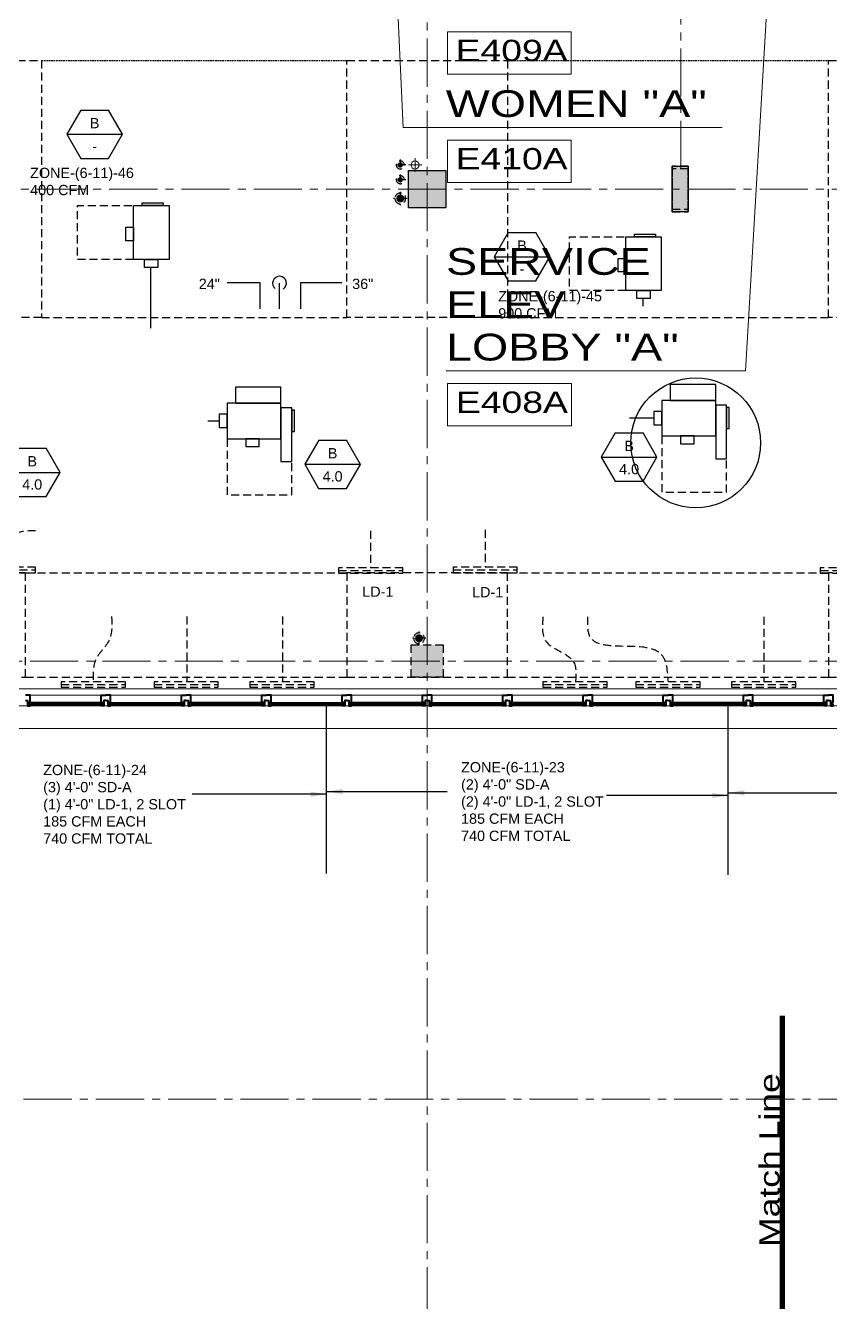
# Model space of a CAD drawing. Header units: inches. Extents: x -26012 to 27, y -3347 to 2082.
# Drawn here: x -23881 to -23280, y -465 to 489 of the extents above; entities that cross this region are included whole.
import ezdxf
from ezdxf.enums import TextEntityAlignment as Align

# ---------------------------------------------------------------- set-up
doc = ezdxf.new("R2010")
doc.units = ezdxf.units.IN
doc.header["$LTSCALE"] = 48
doc.header["$MEASUREMENT"] = 0
for name, pattern in [('A_Column Grid$0$CENTER2', [1.125, 0.75, -0.125, 0.125, -0.125]), ('HIDDEN2', [0.1875, 0.125, -0.0625]), ('Matchline$0$DASHED', [0.75, 0.5, -0.25]), ('NB - 5th floor_plan$0$HIDDEN2', [0.1875, 0.125, -0.0625])]:
    doc.linetypes.add(name, pattern=pattern)
doc.layers.get('0').update_dxf_attribs({"plot": 0})
for name, color, linetype in [('A104$0$A-ANNO-PATT-1-12', 8, 'Continuous'), ('A104$0$A-ANNO-PATT-1-4', 8, 'Continuous'), ('A104$0$A-ANNO-PATT-1-5', 8, 'Continuous'), ('A104$0$A-AREA-IDEN', 8, 'Continuous'), ('A104$0$A-COLS-COL1-4', 8, 'Continuous'), ('A104$0$A-COLS-COL1-5', 8, 'Continuous'), ('A104$0$A-FLOR-AWNG', 8, 'Continuous'), ('A104$0$A-FLOR-SLAB', 8, 'Continuous'), ('A104$0$A-FLOR-SLEEVE-4-12', 8, 'Continuous'), ('A104$0$A-GLAZ', 8, 'Continuous'), ('A104$0$A-PLUMB-RISER', 8, 'Continuous'), ('A104$0$A-Roof-leader', 8, 'Continuous'), ('A_Column Grid$0$A-GRID-GRD1-12', 8, 'A_Column Grid$0$CENTER2'), ('A_Column Grid$0$A-GRID-GRD1-15', 8, 'A_Column Grid$0$CENTER2'), ('CLEAR', 1, 'HIDDEN2'), ('HAEQUIP', 94, 'Continuous'), ('M-HVAC-anno', 6, 'Continuous'), ('M-HVAC-blck', 6, 'Continuous'), ('M-HVAC-clrn', 1, 'HIDDEN2'), ('M-HVAC-eqpm-fptd', 94, 'Continuous'), ('M-HVAC-Flex', 5, 'Continuous'), ('M-HVAC-FUTR', 4, 'HIDDEN2'), ('M-HVAC-supp', 93, 'Continuous'), ('M-HVAC-Term-Supp', 92, 'Continuous'), ('M-HVAC-TEXT', 6, 'Continuous'), ('Matchline$0$Match Line', 5, 'Matchline$0$DASHED'), ('NB - 5th floor_plan$0$STCCOLS1', 1, 'NB - 5th floor_plan$0$HIDDEN2'), ('NB - 5th floor_plan$0$STCCOLS2', 1, 'NB - 5th floor_plan$0$HIDDEN2'), ('NB - 5th floor_plan$0$STDROPS', 1, 'NB - 5th floor_plan$0$HIDDEN2'), ('NB - 5th floor_plan$0$STWETSTACK', 1, 'NB - 5th floor_plan$0$HIDDEN2'), ('XREF', 8, 'Continuous')]:
    doc.layers.add(name, color=color, linetype=linetype)
doc.styles.add('A104$0$Arial', font='arial.ttf', dxfattribs={"height": 0.076839})
doc.styles.add('A104$0$style-Arial', font='arial.ttf')
doc.styles.add('M08', font='arial.ttf', dxfattribs={"height": 7.68})
doc.styles.add('Matchline$0$Style-arial', font='arial.shx')
doc.styles.get("Standard").update_dxf_attribs({"font": 'simplex.shx'})
doc.dimstyles.new('STANDARD$7', dxfattribs={"dimtxt": 0.18, "dimasz": 0.125, "dimexe": 0.18, "dimexo": 0.06, "dimgap": 0.09, "dimtad": 0, "dimtih": 1, "dimtoh": 1, "dimdec": 4, "dimzin": 0, "dimdsep": 46, "dimtxsty": 'Standard', "dimcen": 0.09, "dimadec": 0, "dimazin": 0, "dimtfac": 1, "dimtdec": 4, "dimtofl": 0, "dimtmove": 0, "dimatfit": 3, "dimfxl": 1, "dimtolj": 1, "dimtzin": 0, "dimarcsym": 0})

# ---------------------------------------------------------------- blocks, each defined once
blk = doc.blocks.new('A104')
at = {"layer": 'A104$0$A-PLUMB-RISER', "lineweight": 30}
h = blk.add_hatch(color=256, dxfattribs=at)
edge = h.paths.add_edge_path()
edge.add_arc((-23601.0236, 385.1574), 2, 0, 360)
h = blk.add_hatch(color=256, dxfattribs=at)
edge = h.paths.add_edge_path()
edge.add_arc((-23601.0236, 374.1574), 2, 0, 360)
at = {"layer": 'A104$0$A-Roof-leader', "lineweight": 13}
h = blk.add_hatch(color=256, dxfattribs=at)
edge = h.paths.add_edge_path()
edge.add_arc((-23601.0236, 360.1574), 3, 0, 360)
h = blk.add_hatch(color=256, dxfattribs=at)
edge = h.paths.add_edge_path()
edge.add_arc((-23587.0236, 31.5949), 3, 0, 360)
at = {"layer": 'A104$0$A-ANNO-PATT-1-12', "lineweight": 30}
blk.add_solid([(-23569.0236, 2.595), (-23569.0236, 26.595), (-23593.0236, 2.595), (-23593.0236, 26.595)], dxfattribs=at)
at = {"layer": 'A104$0$A-ANNO-PATT-1-4', "lineweight": 30, "extrusion": (-4.54898e-86, 8.26143e-70, -1)}
blk.add_solid([(23398.0362, 350.2097), (23386.0363, 350.2097), (23398.0362, 384.209), (23386.0363, 384.209)], dxfattribs=at)
at = {"layer": 'A104$0$A-ANNO-PATT-1-5', "lineweight": 30}
blk.add_solid([(-23567.0236, 353.1574), (-23567.0236, 381.1574), (-23595.0236, 353.1574), (-23595.0236, 381.1574)], dxfattribs=at)
at = {"layer": 'A104$0$A-AREA-IDEN', "lineweight": 13}
for p, q in [((-23567.0737, 413.2278, 0.2066), (-23360.511, 413.2278, 0.2066)), ((-23566.8602, 231.3349, 0.2066), (-23408.4269, 231.3349, 0.2066))]:
    blk.add_line(p, q, dxfattribs=at)
at = {"layer": 'A104$0$A-AREA-IDEN', "lineweight": 0, "elevation": 0.2066, "flags": 128}
for points in [[(-23567.0737, 413.2278), (-23598.7656, 413.2278), (-23609.0394, 636.1473)], [(-23408.4269, 231.3349), (-23343.198, 231.3349), (-23321.6209, 596.0419)]]:
    blk.add_lwpolyline(points, dxfattribs=at)
at = {"layer": 'A104$0$A-AREA-IDEN', "lineweight": 13}
for points in [[(-23565.8739, 484.5794, 0.2066), (-23473.4359, 484.5794, 0.2066), (-23473.4359, 453.0498, 0.2066), (-23565.8739, 453.0498, 0.2066)], [(-23565.8739, 403.7111, 0.2066), (-23473.4359, 403.7111, 0.2066), (-23473.4359, 372.1816, 0.2066), (-23565.8739, 372.1816, 0.2066)], [(-23565.6604, 221.8182, 0.2066), (-23473.2224, 221.8182, 0.2066), (-23473.2224, 190.2886, 0.2066), (-23565.6604, 190.2886, 0.2066)]]:
    blk.add_3dface(points, dxfattribs=at)
at = {"layer": 'A104$0$A-COLS-COL1-4', "lineweight": 30}
blk.add_3dface([(-23397.8495, 384.209), (-23385.8495, 384.209), (-23385.8495, 350.2097), (-23397.8495, 350.2097)], dxfattribs=at)
at = {"layer": 'A104$0$A-COLS-COL1-5', "lineweight": 30}
blk.add_3dface([(-23595.0236, 381.1574), (-23567.0236, 381.1574), (-23567.0236, 353.1574), (-23595.0236, 353.1574)], dxfattribs=at)
at = {"layer": 'A104$0$A-FLOR-AWNG', "lineweight": 0}
blk.add_line((-23011.0236, -35.9051), (-24602.516, -35.9051), dxfattribs=at)
at = {"layer": 'A104$0$A-FLOR-SLAB', "lineweight": 0, "flags": 128}
blk.add_lwpolyline([(-23869.2731, 1530.3475), (-21072.7739, 1530.3449), (-21072.7739, -6.1545), (-22489.2736, -6.1545), (-22489.2736, 53.8448), (-22872.7736, 53.8448), (-22872.7736, -6.1545), (-24409.272, -6.1545)], dxfattribs=at)
at = {"layer": 'A104$0$A-FLOR-SLEEVE-4-12', "lineweight": 0}
for p, q in [((-23595.0236, 385.1574), (-23585.0236, 385.1574)), ((-23590.0236, 380.1574), (-23590.0236, 390.1574))]:
    blk.add_line(p, q, dxfattribs=at)
at = {"layer": 'A104$0$A-FLOR-SLEEVE-4-12', "lineweight": 13}
blk.add_circle((-23590.0236, 385.1574), 3, dxfattribs=at)
at = {"layer": 'A104$0$A-GLAZ', "lineweight": 0}
for p, q in [((-24422.0237, -18.9045), (-23010.0236, -18.9045)), ((-23823.7739, -17.1545), (-23878.2739, -17.1545)), ((-23823.7739, -17.6545), (-23878.2739, -17.6545)), ((-23824.5239, -10.9045), (-23877.5239, -10.9045)), ((-23818.2734, -17.1545), (-23763.7734, -17.1545)), ((-23818.2734, -17.6545), (-23763.7734, -17.6545)), ((-23817.5234, -10.9045), (-23764.5234, -10.9045)), ((-23703.7739, -17.1545), (-23758.2739, -17.1545)), ((-23703.7739, -17.6545), (-23758.2739, -17.6545)), ((-23704.5239, -10.9045), (-23757.5239, -10.9045)), ((-23698.2734, -17.1545), (-23643.7734, -17.1545)), ((-23698.2734, -17.6545), (-23643.7734, -17.6545)), ((-23697.5234, -10.9045), (-23644.5234, -10.9045)), ((-23583.7739, -17.1545), (-23638.2739, -17.1545)), ((-23583.7739, -17.6545), (-23638.2739, -17.6545)), ((-23584.5239, -10.9045), (-23637.5239, -10.9045)), ((-23578.2734, -17.1545), (-23523.7734, -17.1545)), ((-23578.2734, -17.6545), (-23523.7734, -17.6545)), ((-23577.5234, -10.9045), (-23524.5234, -10.9045)), ((-23463.7739, -17.1545), (-23518.2739, -17.1545)), ((-23463.7739, -17.6545), (-23518.2739, -17.6545)), ((-23464.5239, -10.9045), (-23517.5239, -10.9045)), ((-23458.2734, -17.1545), (-23403.7734, -17.1545)), ((-23458.2734, -17.6545), (-23403.7734, -17.6545)), ((-23457.5234, -10.9045), (-23404.5234, -10.9045)), ((-23343.7739, -17.1545), (-23398.2739, -17.1545)), ((-23343.7739, -17.6545), (-23398.2739, -17.6545)), ((-23344.5239, -10.9045), (-23397.5239, -10.9045)), ((-23338.2734, -17.1545), (-23283.7734, -17.1545)), ((-23338.2734, -17.6545), (-23283.7734, -17.6545)), ((-23337.5234, -10.9045), (-23284.5234, -10.9045))]:
    blk.add_line(p, q, dxfattribs=at)
at = {"layer": 'A104$0$A-GLAZ', "lineweight": 40}
for p, q in [((-23823.7739, -16.6545), (-23878.2739, -16.6545)), ((-23878.2739, -16.6545), (-23878.2739, -17.9045)), ((-23823.7739, -17.9045), (-23878.2739, -17.9045)), ((-23823.7739, -16.6545), (-23823.7739, -17.9045)), ((-23818.2734, -16.6545), (-23818.2734, -17.9045)), ((-23818.2734, -16.6545), (-23763.7734, -16.6545)), ((-23818.2734, -17.9045), (-23763.7734, -17.9045)), ((-23763.7734, -16.6545), (-23763.7734, -17.9045)), ((-23703.7739, -16.6545), (-23758.2739, -16.6545)), ((-23758.2739, -16.6545), (-23758.2739, -17.9045)), ((-23703.7739, -17.9045), (-23758.2739, -17.9045)), ((-23703.7739, -16.6545), (-23703.7739, -17.9045)), ((-23698.2734, -16.6545), (-23698.2734, -17.9045)), ((-23698.2734, -16.6545), (-23643.7734, -16.6545)), ((-23698.2734, -17.9045), (-23643.7734, -17.9045)), ((-23643.7734, -16.6545), (-23643.7734, -17.9045)), ((-23583.7739, -16.6545), (-23638.2739, -16.6545)), ((-23638.2739, -16.6545), (-23638.2739, -17.9045)), ((-23583.7739, -17.9045), (-23638.2739, -17.9045)), ((-23583.7739, -16.6545), (-23583.7739, -17.9045)), ((-23578.2734, -16.6545), (-23578.2734, -17.9045)), ((-23578.2734, -16.6545), (-23523.7734, -16.6545)), ((-23578.2734, -17.9045), (-23523.7734, -17.9045)), ((-23523.7734, -16.6545), (-23523.7734, -17.9045)), ((-23463.7739, -16.6545), (-23518.2739, -16.6545)), ((-23518.2739, -16.6545), (-23518.2739, -17.9045)), ((-23463.7739, -17.9045), (-23518.2739, -17.9045)), ((-23463.7739, -16.6545), (-23463.7739, -17.9045)), ((-23458.2734, -16.6545), (-23458.2734, -17.9045)), ((-23458.2734, -16.6545), (-23403.7734, -16.6545)), ((-23458.2734, -17.9045), (-23403.7734, -17.9045)), ((-23403.7734, -16.6545), (-23403.7734, -17.9045)), ((-23343.7739, -16.6545), (-23398.2739, -16.6545)), ((-23398.2739, -16.6545), (-23398.2739, -17.9045)), ((-23343.7739, -17.9045), (-23398.2739, -17.9045)), ((-23343.7739, -16.6545), (-23343.7739, -17.9045)), ((-23338.2734, -16.6545), (-23338.2734, -17.9045)), ((-23338.2734, -16.6545), (-23283.7734, -16.6545)), ((-23338.2734, -17.9045), (-23283.7734, -17.9045)), ((-23283.7734, -16.6545), (-23283.7734, -17.9045))]:
    blk.add_line(p, q, dxfattribs=at)
at = {"layer": 'A104$0$A-GLAZ', "lineweight": 40, "flags": 128}
for points in [[(-23881.0236, -14.9045), (-23879.5239, -14.9045), (-23879.5239, -18.9045), (-23877.5239, -18.9045), (-23877.5239, -18.1545), (-23878.5239, -18.1545), (-23878.5239, -16.4045), (-23877.5239, -16.4045), (-23877.5239, -10.9045), (-23881.0236, -10.9045)], [(-23821.0236, -14.9045), (-23822.5239, -14.9045), (-23822.5239, -18.9045), (-23824.5239, -18.9045), (-23824.5239, -18.1545), (-23823.5239, -18.1545), (-23823.5239, -16.4045), (-23824.5239, -16.4045), (-23824.5239, -10.9045), (-23821.0236, -10.9045)], [(-23821.0236, -14.9045), (-23819.5234, -14.9045), (-23819.5234, -18.9045), (-23817.5234, -18.9045), (-23817.5234, -18.1545), (-23818.5234, -18.1545), (-23818.5234, -16.4045), (-23817.5234, -16.4045), (-23817.5234, -10.9045), (-23821.0236, -10.9045)], [(-23761.0236, -14.9045), (-23762.5234, -14.9045), (-23762.5234, -18.9045), (-23764.5234, -18.9045), (-23764.5234, -18.1545), (-23763.5234, -18.1545), (-23763.5234, -16.4045), (-23764.5234, -16.4045), (-23764.5234, -10.9045), (-23761.0236, -10.9045)], [(-23761.0236, -14.9045), (-23759.5239, -14.9045), (-23759.5239, -18.9045), (-23757.5239, -18.9045), (-23757.5239, -18.1545), (-23758.5239, -18.1545), (-23758.5239, -16.4045), (-23757.5239, -16.4045), (-23757.5239, -10.9045), (-23761.0236, -10.9045)], [(-23701.0236, -14.9045), (-23702.5239, -14.9045), (-23702.5239, -18.9045), (-23704.5239, -18.9045), (-23704.5239, -18.1545), (-23703.5239, -18.1545), (-23703.5239, -16.4045), (-23704.5239, -16.4045), (-23704.5239, -10.9045), (-23701.0236, -10.9045)], [(-23701.0236, -14.9045), (-23699.5234, -14.9045), (-23699.5234, -18.9045), (-23697.5234, -18.9045), (-23697.5234, -18.1545), (-23698.5234, -18.1545), (-23698.5234, -16.4045), (-23697.5234, -16.4045), (-23697.5234, -10.9045), (-23701.0236, -10.9045)], [(-23641.0236, -14.9045), (-23642.5234, -14.9045), (-23642.5234, -18.9045), (-23644.5234, -18.9045), (-23644.5234, -18.1545), (-23643.5234, -18.1545), (-23643.5234, -16.4045), (-23644.5234, -16.4045), (-23644.5234, -10.9045), (-23641.0236, -10.9045)], [(-23641.0236, -14.9045), (-23639.5239, -14.9045), (-23639.5239, -18.9045), (-23637.5239, -18.9045), (-23637.5239, -18.1545), (-23638.5239, -18.1545), (-23638.5239, -16.4045), (-23637.5239, -16.4045), (-23637.5239, -10.9045), (-23641.0236, -10.9045)], [(-23581.0236, -14.9045), (-23582.5239, -14.9045), (-23582.5239, -18.9045), (-23584.5239, -18.9045), (-23584.5239, -18.1545), (-23583.5239, -18.1545), (-23583.5239, -16.4045), (-23584.5239, -16.4045), (-23584.5239, -10.9045), (-23581.0236, -10.9045)], [(-23581.0236, -14.9045), (-23579.5234, -14.9045), (-23579.5234, -18.9045), (-23577.5234, -18.9045), (-23577.5234, -18.1545), (-23578.5234, -18.1545), (-23578.5234, -16.4045), (-23577.5234, -16.4045), (-23577.5234, -10.9045), (-23581.0236, -10.9045)], [(-23521.0236, -14.9045), (-23522.5234, -14.9045), (-23522.5234, -18.9045), (-23524.5234, -18.9045), (-23524.5234, -18.1545), (-23523.5234, -18.1545), (-23523.5234, -16.4045), (-23524.5234, -16.4045), (-23524.5234, -10.9045), (-23521.0236, -10.9045)], [(-23521.0236, -14.9045), (-23519.5239, -14.9045), (-23519.5239, -18.9045), (-23517.5239, -18.9045), (-23517.5239, -18.1545), (-23518.5239, -18.1545), (-23518.5239, -16.4045), (-23517.5239, -16.4045), (-23517.5239, -10.9045), (-23521.0236, -10.9045)], [(-23461.0236, -14.9045), (-23462.5239, -14.9045), (-23462.5239, -18.9045), (-23464.5239, -18.9045), (-23464.5239, -18.1545), (-23463.5239, -18.1545), (-23463.5239, -16.4045), (-23464.5239, -16.4045), (-23464.5239, -10.9045), (-23461.0236, -10.9045)], [(-23461.0236, -14.9045), (-23459.5234, -14.9045), (-23459.5234, -18.9045), (-23457.5234, -18.9045), (-23457.5234, -18.1545), (-23458.5234, -18.1545), (-23458.5234, -16.4045), (-23457.5234, -16.4045), (-23457.5234, -10.9045), (-23461.0236, -10.9045)], [(-23401.0236, -14.9045), (-23402.5234, -14.9045), (-23402.5234, -18.9045), (-23404.5234, -18.9045), (-23404.5234, -18.1545), (-23403.5234, -18.1545), (-23403.5234, -16.4045), (-23404.5234, -16.4045), (-23404.5234, -10.9045), (-23401.0236, -10.9045)], [(-23401.0236, -14.9045), (-23399.5239, -14.9045), (-23399.5239, -18.9045), (-23397.5239, -18.9045), (-23397.5239, -18.1545), (-23398.5239, -18.1545), (-23398.5239, -16.4045), (-23397.5239, -16.4045), (-23397.5239, -10.9045), (-23401.0236, -10.9045)], [(-23341.0236, -14.9045), (-23342.5239, -14.9045), (-23342.5239, -18.9045), (-23344.5239, -18.9045), (-23344.5239, -18.1545), (-23343.5239, -18.1545), (-23343.5239, -16.4045), (-23344.5239, -16.4045), (-23344.5239, -10.9045), (-23341.0236, -10.9045)], [(-23341.0236, -14.9045), (-23339.5234, -14.9045), (-23339.5234, -18.9045), (-23337.5234, -18.9045), (-23337.5234, -18.1545), (-23338.5234, -18.1545), (-23338.5234, -16.4045), (-23337.5234, -16.4045), (-23337.5234, -10.9045), (-23341.0236, -10.9045)], [(-23281.0236, -14.9045), (-23282.5234, -14.9045), (-23282.5234, -18.9045), (-23284.5234, -18.9045), (-23284.5234, -18.1545), (-23283.5234, -18.1545), (-23283.5234, -16.4045), (-23284.5234, -16.4045), (-23284.5234, -10.9045), (-23281.0236, -10.9045)], [(-23281.0236, -14.9045), (-23279.5239, -14.9045), (-23279.5239, -18.9045), (-23277.5239, -18.9045), (-23277.5239, -18.1545), (-23278.5239, -18.1545), (-23278.5239, -16.4045), (-23277.5239, -16.4045), (-23277.5239, -10.9045), (-23281.0236, -10.9045)]]:
    blk.add_lwpolyline(points, dxfattribs=at)
at = {"layer": 'A104$0$A-AREA-IDEN', "lineweight": 13, "style": 'A104$0$style-Arial', "width": 1.246875}
for s, p in [('E409A', (-23559.6898, 462.6925, 0.2066)), ('E410A', (-23559.6898, 381.8243, 0.2066)), ('E408A', (-23559.4763, 199.9313, 0.2066))]:
    blk.add_text(s, height=16, dxfattribs=at).set_placement(p)
at = {"layer": 'A104$0$A-AREA-IDEN', "lineweight": 13, "char_height": 19.999996, "attachment_point": 7, "line_spacing_factor": 0.6, "style": 'A104$0$Arial'}
for s, insert in [('\\H1x;\\W1.24688;WOMEN "A"', (-23567.0747, 420.7068, 0.2066)), ('\\H1x;\\W1.24688;SERVICE', (-23566.8612, 302.8139, 0.2066)), ('\\H1x;\\W1.24688;ELEV', (-23566.8612, 270.8139, 0.2066)), ('\\H1x;\\W1.24688;LOBBY "A"', (-23566.8612, 238.8139, 0.2066))]:
    blk.add_mtext(s, dxfattribs=dict(at, insert=insert))
blk = doc.blocks.new('Matchline')
at = {"layer": 'Matchline$0$Match Line', "color": 5, "lineweight": 0, "const_width": 4}
blk.add_lwpolyline([(-23315.63, -250.33), (-23315.63, -3345.47)], dxfattribs=at)
at = {"layer": 'Matchline$0$Match Line', "color": 5, "linetype": 'Continuous', "lineweight": 30, "insert": (-23317.51, -423.15), "char_height": 15, "attachment_point": 7, "rotation": 90, "line_spacing_factor": 0.84, "style": 'Matchline$0$Style-arial'}
blk.add_mtext('{\\W1.2667;Match Line}', dxfattribs=at)
blk = doc.blocks.new('NB - 5th floor_plan')
at = {"layer": 'NB - 5th floor_plan$0$STCCOLS1', "color": 1, "linetype": 'NB - 5th floor_plan$0$HIDDEN2'}
for points in [[(-23398.03, 352.21), (-23386.03, 352.21), (-23386.03, 382.21), (-23398.03, 382.21)], [(-23595.02, 381.16), (-23567.02, 381.16), (-23567.02, 353.16), (-23595.02, 353.16)], [(-23593.02, 26.59), (-23569.02, 26.59), (-23569.02, 2.59), (-23593.02, 2.59)]]:
    blk.add_lwpolyline(points, close=True, dxfattribs=at)
at = {"layer": 'NB - 5th floor_plan$0$STCCOLS2', "color": 1, "linetype": 'NB - 5th floor_plan$0$HIDDEN2'}
blk.add_lwpolyline([(-23398.03, 350.21), (-23386.03, 350.21), (-23386.03, 384.21), (-23398.03, 384.21)], close=True, dxfattribs=at)
at = {"layer": 'NB - 5th floor_plan$0$STDROPS', "color": 1, "linetype": 'NB - 5th floor_plan$0$HIDDEN2', "ltscale": 0.2}
for p, q in [((-23869.02, 463.16), (-23641.02, 463.16)), ((-23521.02, 463.16), (-23281.02, 463.16))]:
    blk.add_line(p, q, dxfattribs=at)
at = {"layer": 'NB - 5th floor_plan$0$STDROPS', "color": 1, "linetype": 'NB - 5th floor_plan$0$HIDDEN2'}
for p, q in [((-23869.02, 271.16), (-23641.02, 271.16)), ((-23521.02, 271.16), (-23281.02, 271.16)), ((-23881.02, 80.59), (-23641.02, 80.59)), ((-23521.02, 80.59), (-23281.02, 80.59)), ((-23881.02, 2.59), (-23641.02, 2.59)), ((-23521.02, 2.59), (-23281.02, 2.59))]:
    blk.add_line(p, q, dxfattribs=at)
for points in [[(-24013.02, 463.16), (-23869.02, 463.16), (-23869.02, 271.16), (-24013.02, 271.16)], [(-23641.02, 463.16), (-23521.02, 463.16), (-23521.02, 271.16), (-23641.02, 271.16)], [(-24001.02, 2.59), (-23881.02, 2.59), (-23881.02, 80.59), (-24001.02, 80.59)], [(-23641.02, 2.59), (-23521.02, 2.59), (-23521.02, 80.59), (-23641.02, 80.59)], [(-23281.02, 2.59), (-23161.02, 2.59), (-23161.02, 80.59), (-23281.02, 80.59)]]:
    blk.add_lwpolyline(points, close=True, dxfattribs=at)
blk.add_lwpolyline([(-23212.27, 463.16), (-23161.02, 463.16), (-23161.02, 271.16), (-23281.02, 271.16), (-23281.02, 463.16), (-23232.27, 463.16)], dxfattribs=at)
at = {"layer": 'NB - 5th floor_plan$0$STWETSTACK', "color": 1, "linetype": 'NB - 5th floor_plan$0$HIDDEN2', "extrusion": (0, 0, -1)}
for p, q in [((-23597.02, 385.16, -0.01), (-23605.02, 385.16, -0.01)), ((-23601.02, 389.16, -0.01), (-23601.02, 381.16, -0.01)), ((-23597.02, 374.16, -0.01), (-23605.02, 374.16, -0.01)), ((-23601.02, 378.16, -0.01), (-23601.02, 370.16, -0.01)), ((-23601.02, 365.16, -0.01), (-23601.02, 355.16, -0.01)), ((-23596.02, 360.16, -0.01), (-23606.02, 360.16, -0.01)), ((-23582.02, 31.59, -0.01), (-23592.02, 31.59, -0.01)), ((-23587.02, 26.59, -0.01), (-23587.02, 36.59, -0.01))]:
    blk.add_line(p, q, dxfattribs=at)
for centre, radius in [((23601.02, 385.16, 0.01), 3), ((23601.02, 374.16, 0.01), 3), ((23601.02, 360.16, 0.01), 4), ((23587.02, 31.59, 0.01), 4)]:
    blk.add_circle(centre, radius, dxfattribs=at)
blk = doc.blocks.new('A_Column Grid')
at = {"layer": 'A_Column Grid$0$A-GRID-GRD1-12', "lineweight": 0}
blk.add_line((-24363.6, 14.59), (-20941.25, 14.59), dxfattribs=at)
at = {"layer": 'A_Column Grid$0$A-GRID-GRD1-15', "lineweight": 0}
for p, q in [((-23581.02, 1667.67), (-23581.02, -2700.91)), ((-23391.41, 382.21), (-23391.41, 1655.99)), ((-24358.53, 367.16), (-20840.23, 367.16)), ((-24638.51, -312.84), (-20840.23, -312.84))]:
    blk.add_line(p, q, dxfattribs=at)
blk = doc.blocks.new('A$C73FD2CE6')
at = {"layer": 'M-HVAC-blck'}
for p, q in [((10.41, 36), (0, 18.01)), ((10.41, 36), (31.18, 36)), ((41.57, 17.97), (31.18, 36)), ((0, 18.01), (10.37, 0)), ((0.01, 17.99), (41.56, 17.99)), ((31.17, 0), (41.57, 17.97)), ((10.37, 0), (31.17, 0))]:
    blk.add_line(p, q, dxfattribs=at)
at = {"layer": 'M-HVAC-TEXT', "style": 'M08'}
for tag, p in [('2', (20.78, 26.3)), ('1', (20.78, 8.99))]:
    blk.add_attdef(tag, text='', height=7.68, dxfattribs=at).set_placement(p, align=Align.MIDDLE)
blk = doc.blocks.new('FPTD INT')
at = {"layer": 'CLEAR', "flags": 128}
blk.add_lwpolyline([(-26603.13, -1659.44), (-26603.13, -1701.44), (-26562.88, -1701.44), (-26562.88, -1659.44)], dxfattribs=at)
at = {"layer": 'HAEQUIP'}
for p, q in [((-26562.88, -1632.94), (-26603.13, -1632.94)), ((-26603.13, -1632.94), (-26603.13, -1659.44)), ((-26562.88, -1659.44), (-26562.88, -1632.94)), ((-26603.13, -1659.44), (-26562.88, -1659.44))]:
    blk.add_line(p, q, dxfattribs=at)
for points in [[(-26560.88, -1653.01), (-26560.88, -1637.26), (-26562.88, -1637.26), (-26562.88, -1653.01)], [(-26603.13, -1651.19), (-26603.13, -1641.19), (-26609.13, -1641.19), (-26609.13, -1651.19)], [(-26579.13, -1659.44), (-26589.13, -1659.44), (-26589.13, -1665.19), (-26579.13, -1665.19)]]:
    blk.add_lwpolyline(points, close=True, dxfattribs=at)
blk = doc.blocks.new('SD-A')
at = {"layer": 'M-HVAC-FUTR'}
for p, q in [((2473.34, 316.58), (2425.34, 316.58)), ((2425.34, 316.58), (2425.34, 312.58)), ((2473.34, 312.58), (2473.34, 316.58)), ((2473.34, 314.58), (2425.34, 314.58)), ((2425.34, 312.58), (2473.34, 312.58))]:
    blk.add_line(p, q, dxfattribs=at)
blk = doc.blocks.new('A$C4BF10DA9')
at = {"layer": 'M-HVAC-clrn', "flags": 128}
blk.add_lwpolyline([(6, 42), (6, 0), (54.25, 0), (54.25, 25)], dxfattribs=at)
at = {"layer": 'M-HVAC-eqpm-fptd'}
for p, q in [((6, 68.5), (6, 42)), ((46.25, 68.5), (6, 68.5)), ((46.25, 42), (46.25, 68.5)), ((6, 42), (46.25, 42))]:
    blk.add_line(p, q, dxfattribs=at)
for points in [[(12.25, 68.5), (46.25, 68.5), (46.25, 80.5), (12.25, 80.5)], [(6, 50.25), (6, 60.25), (0, 60.25), (0, 50.25)], [(46.25, 25), (54.25, 25), (54.25, 65), (46.25, 65)], [(30, 42), (20, 42), (20, 36.25), (30, 36.25)]]:
    blk.add_lwpolyline(points, close=True, dxfattribs=at)
at = {"layer": 'M-HVAC-supp'}
blk.add_lwpolyline([(56.25, 47.5), (56.25, 63.25), (54.25, 63.25), (54.25, 47.5)], close=True, dxfattribs=at)

msp = doc.modelspace()

# ---------------------------------------------------------------- linework, layer by layer
msp.add_circle((-23380.31, 177.57), 48.5)
at = {"layer": 'M-HVAC-anno'}
for p, q in [((-23705.63, 297.09), (-23730.38, 297.09)), ((-23705.63, 277.8), (-23705.63, 297.09)), ((-23691.28, 277.79), (-23691.28, 296.86)), ((-23675.28, 277.79), (-23675.28, 297.36)), ((-23675.28, 297.36), (-23644.63, 297.36)), ((-23656.12, -144.24), (-23656.12, -16.99)), ((-23356.02, -145.16), (-23356.02, -17.91))]:
    msp.add_line(p, q, dxfattribs=at)
msp.add_arc((-23691.28, 296.86), 5.16, 301.17978, 232.43536, dxfattribs=at)
at = {"layer": 'M-HVAC-Flex'}
for p, q in [((-23787.3, 263.27), (-23787.3, 308.62)), ((-23419.59, 279.71), (-23419.59, 285.35)), ((-23744.76, 193.93), (-23736.44, 193.93)), ((-23411.58, 195.95), (-23429.9, 195.95))]:
    msp.add_line(p, q, dxfattribs=at)
at = {"layer": 'M-HVAC-FUTR'}
for p, q in [((-23623.24, 111.87), (-23623.24, 84.29)), ((-23537.52, 112.56), (-23537.52, 84.97)), ((-23760.6, 47.94), (-23760.6, -0.77, 0)), ((-23689.06, 47.94, 0), (-23689.06, -0.77, 0)), ((-23329.48, 47.69), (-23329.48, -1.02, 0))]:
    msp.add_line(p, q, dxfattribs=at)
for points in [[(-23873.62, 111.87), (-23888.55, 109.39), (-23897.55, 96.61), (-23897.62, 84.59)], [(-23816.75, 47.94), (-23818.56, 30.17), (-23828.3, 16.12), (-23830.42, -1.02, 0)], [(-23494.42, 47.69), (-23492.35, 29.48), (-23471.78, 14.2), (-23470.09, -1.02, 0)], [(-23461.2, 47.69), (-23459.62, 33.28), (-23406.31, 19.88), (-23401.02, -1.02)]]:
    msp.add_spline(points, degree=3, dxfattribs=at)

# ---------------------------------------------------------------- block references
at = {"layer": 'M-HVAC-blck'}
for p, values in [((-23850.17, 390.11), {'2': 'B', '1': '-'}), ((-23530.84, 298.61), {'2': 'B', '1': '-'}), ((-23450.86, 148.99), {'2': 'B', '1': '4.0'}), ((-23896.82, 137.52), {'2': 'B', '1': '4.0'}), ((-23672.4, 143.55), {'2': 'B', '1': '4.0'})]:
    msp.add_blockref('A$C73FD2CE6', p, dxfattribs=at).add_auto_attribs(values)
at = {"layer": 'M-HVAC-eqpm-fptd', "xscale": -1, "rotation": 270}
for p in [(-22140.88, 26917.75), (-21773.17, 26894.48)]:
    msp.add_blockref('FPTD INT', p, dxfattribs=at)
at = {"layer": 'M-HVAC-FUTR'}
for p in [(-23411.58, 140.7), (-23736.44, 138.68)]:
    msp.add_blockref('A$C4BF10DA9', p, dxfattribs=at)
at = {"layer": 'M-HVAC-Term-Supp', "rotation": 180}
for p in [(-21448.27, 397.17), (-21173.9, 396.87), (-21088.27, 397.17), (-20813.9, 396.87), (-21381.08, 311.56, 0), (-21311.68, 311.56), (-21240.14, 311.56, 0), (-21021.08, 311.56, 0), (-20951.68, 311.56), (-20880.14, 311.56, 0)]:
    msp.add_blockref('SD-A', p, dxfattribs=at)
at = {"layer": 'XREF'}
for name in ['Matchline', 'A_Column Grid', 'A104', 'NB - 5th floor_plan']:
    msp.add_blockref(name, (0, 0), dxfattribs=at)

# ---------------------------------------------------------------- texts
at = {"layer": 'M-HVAC-anno', "char_height": 7.68, "attachment_point": 1, "style": 'M08'}
for s, insert, width in [('ZONE-(6-11)-46\\P400 CFM ', (-23877.57, 383.1, 0), 88.2868), ('ZONE-(6-11)-45\\P900 CFM ', (-23527.86, 290.99, 0), 88.2868), ('LD-1', (-23629.44, 70.24), 88.2868), ('LD-1', (-23547.37, 69.86), 88.2868), ('ZONE-(6-11)-24\\P(3) 4\'-0" SD-A\\P(1) 4\'-0" LD-1, 2 SLOT\\P185 CFM EACH\\P740 CFM TOTAL', (-23867.83, -62.96), 115.1733), ('ZONE-(6-11)-23\\P(2) 4\'-0" SD-A\\P(2) 4\'-0" LD-1, 2 SLOT\\P185 CFM EACH\\P740 CFM TOTAL', (-23555.63, -60.92), 109.9728)]:
    msp.add_mtext(s, dxfattribs=dict(at, insert=insert, width=width))
for s, insert in [('24"', (-23751.59, 300.19)), ('36"', (-23636.98, 300.19))]:
    msp.add_mtext_dynamic_manual_height_columns(s, width=5.45, gutter_width=1, heights=[0], dxfattribs=dict(at, insert=insert))

# ---------------------------------------------------------------- leaders
at = {"layer": 'M-HVAC-anno'}
for points in [[(-23656.12, -84.95), (-23756.64, -84.95)], [(-23656.12, -82.95), (-23566.12, -82.95)], [(-23356.02, -85.86), (-23446.96, -85.86)], [(-23356.02, -83.86), (-23238.66, -83.86)]]:
    msp.add_leader(points, dimstyle='STANDARD$7', override={"dimscale": 96, "dimgap": 0.09, "dimtad": 0}, dxfattribs=at)

doc.saveas('drawing.dxf')
